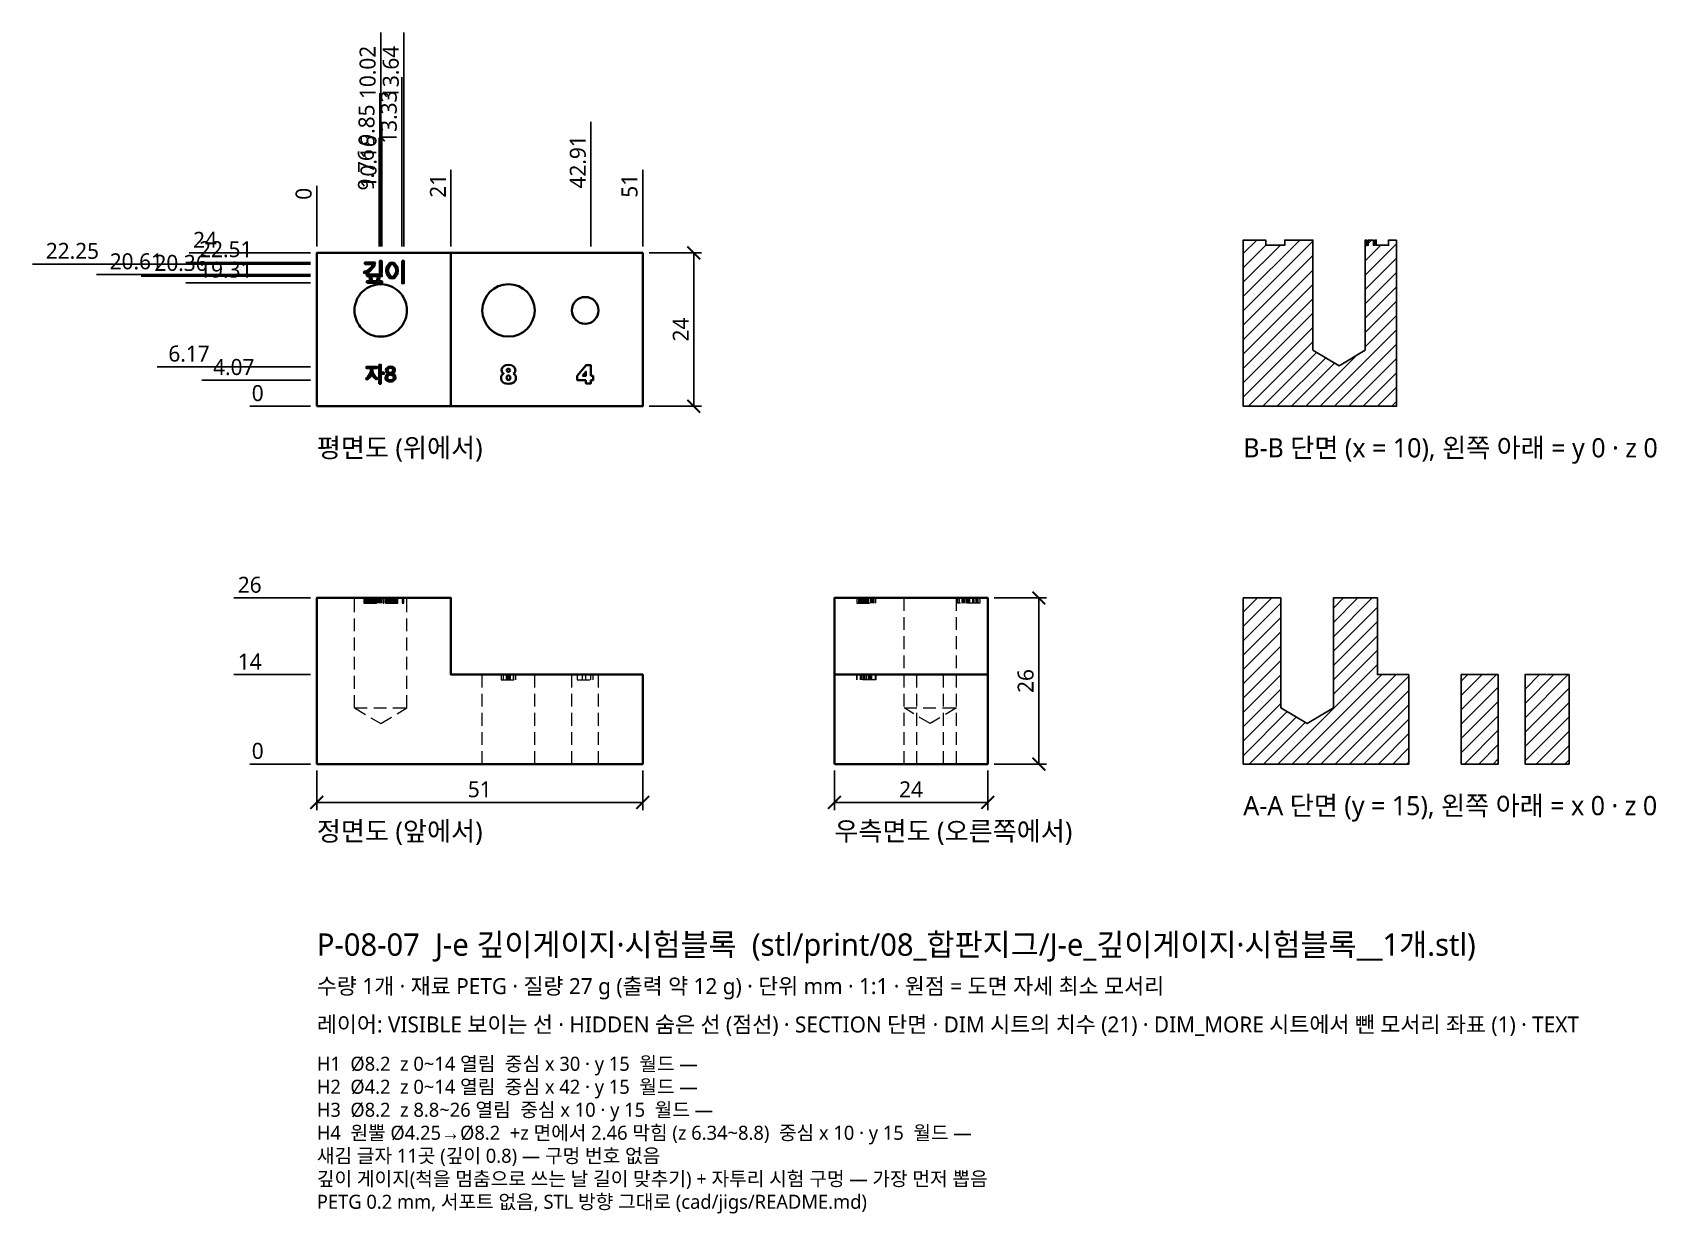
# Model space of a CAD drawing. Header units: millimetres. Extents: x -44 to 210, y -70 to 115.
import ezdxf

# ---------------------------------------------------------------- set-up
doc = ezdxf.new("R2010")
doc.units = ezdxf.units.MM
doc.linetypes.add('HIDDEN', pattern=[3, 2, -1])
for name, color, linetype, lineweight in [('DIM', 4, 'CONTINUOUS', 13), ('DIM_MORE', 3, 'CONTINUOUS', 13), ('HIDDEN', 8, 'HIDDEN', 18), ('SECTION', 5, 'CONTINUOUS', 25), ('TEXT', 7, 'CONTINUOUS', 18), ('VISIBLE', 7, 'CONTINUOUS', 35)]:
    doc.layers.add(name, color=color, linetype=linetype, lineweight=lineweight)
doc.styles.add('KR', font='malgun.ttf')
doc.dimstyles.new('TOCCATA', dxfattribs={"dimtxt": 2.5, "dimasz": 2, "dimexe": 1.2, "dimexo": 1, "dimgap": 0.8, "dimtad": 1, "dimdsep": 46, "dimtxsty": 'KR', "dimblk": 'ARCHTICK', "dimcen": 2.5, "dimazin": 3, "dimtfac": 0.5, "dimtmove": 2, "dimatfit": 3})

# ---------------------------------------------------------------- blocks, each defined once
blk = doc.blocks.new('_ARCHTICK')
at = {"color": 0, "linetype": 'BYBLOCK', "const_width": 0.15}
blk.add_lwpolyline([(-0.5, -0.5), (0.5, 0.5)], dxfattribs=at)

msp = doc.modelspace()

# ---------------------------------------------------------------- hatches: boundary and pattern name
at = {"layer": 'SECTION'}
h = msp.add_hatch(dxfattribs=at)
h.set_pattern_fill('ANSI31', scale=0.5)
h.paths.add_polyline_path([(169, 82), (167.748, 82), (167.748, 81.2), (165.812, 81.2), (165.812, 82), (165.608, 82), (165.608, 81.2), (165.356, 81.2), (165.356, 82), (164.56, 82), (164.56, 81.2), (164.308, 81.2), (164.308, 82), (164.096, 82), (164.096, 64.8), (160, 62.336), (155.904, 64.8), (155.904, 82), (151.486, 82), (151.486, 81.2), (148.514, 81.2), (148.514, 82), (145, 82), (145, 56), (169, 56)])
h = msp.add_hatch(dxfattribs=at)
h.set_pattern_fill('ANSI31', scale=0.5)
h.paths.add_polyline_path([(170.9, 14), (166, 14), (166, 26), (159.1, 26), (159.1, 8.8), (155, 6.336), (150.9, 8.8), (150.9, 26), (145, 26), (145, 0), (170.9, 0)])
h.paths.add_polyline_path([(184.9, 14), (179.1, 14), (179.1, 0), (184.9, 0)])
h.paths.add_polyline_path([(196, 14), (189.1, 14), (189.1, 0), (196, 0)])

# ---------------------------------------------------------------- linework, layer by layer
at = {"layer": 'HIDDEN'}
for points in [[(5.902, 8.8), (5.9, 26)], [(7.362, 26), (7.362, 25.2), (10.505, 25.2), (10.505, 26)], [(7.514, 25.2), (7.514, 26)], [(7.534, 25.2), (7.534, 26)], [(7.676, 25.2), (7.676, 26)], [(7.771, 25.2), (7.771, 26)], [(7.818, 25.2), (7.818, 26)], [(7.846, 25.2), (7.846, 26)], [(7.854, 25.2), (7.854, 26)], [(7.857, 25.2), (7.857, 26)], [(7.993, 25.2), (7.993, 26)], [(8.157, 25.2), (8.157, 26)], [(8.246, 25.2), (8.246, 26)], [(8.348, 25.2), (8.348, 26)], [(8.362, 25.2), (8.362, 26)], [(8.415, 25.2), (8.415, 26)], [(8.458, 25.2), (8.458, 26)], [(8.558, 25.2), (8.558, 26)], [(8.594, 25.2), (8.594, 26)], [(8.636, 25.2), (8.636, 26)], [(8.646, 25.2), (8.646, 26)], [(8.727, 25.2), (8.727, 26)], [(8.773, 25.2), (8.773, 26)], [(8.881, 25.2), (8.881, 26)], [(9, 25.2), (9, 26)], [(9.114, 25.2), (9.114, 26)], [(9.198, 25.2), (9.198, 26)], [(9.342, 25.2), (9.342, 26)], [(9.394, 25.2), (9.394, 26)], [(9.413, 25.2), (9.413, 26)], [(9.498, 25.2), (9.498, 26)], [(9.526, 25.2), (9.526, 26)], [(9.682, 25.2), (9.682, 26)], [(9.764, 25.2), (9.764, 26)], [(9.818, 25.2), (9.818, 26)], [(9.854, 25.2), (9.854, 26)], [(10.022, 25.2), (10.022, 26)], [(10.158, 25.2), (10.158, 26)], [(10.186, 25.2), (10.186, 26)], [(10.222, 25.2), (10.222, 26)], [(10.729, 26), (10.729, 25.2), (12.682, 25.2), (12.682, 26)], [(10.768, 25.2), (10.768, 26)], [(10.794, 25.2), (10.794, 26)], [(10.829, 25.2), (10.829, 26)], [(10.858, 25.2), (10.858, 26)], [(10.878, 25.2), (10.878, 26)], [(10.894, 25.2), (10.894, 26)], [(10.919, 25.2), (10.919, 26)], [(11.001, 25.2), (11.001, 26)], [(11.083, 25.2), (11.083, 26)], [(11.11, 25.2), (11.11, 26)], [(11.115, 25.2), (11.115, 26)], [(11.168, 25.2), (11.168, 26)], [(11.175, 25.2), (11.175, 26)], [(11.182, 25.2), (11.182, 26)], [(11.197, 25.2), (11.197, 26)], [(11.205, 25.2), (11.205, 26)], [(11.239, 25.2), (11.239, 26)], [(11.38, 25.2), (11.38, 26)], [(11.453, 25.2), (11.453, 26)], [(11.518, 25.2), (11.518, 26)], [(11.52, 25.2), (11.52, 26)], [(11.569, 25.2), (11.569, 26)], [(11.77, 25.2), (11.77, 26)], [(11.778, 25.2), (11.778, 26)], [(11.819, 25.2), (11.819, 26)], [(11.867, 25.2), (11.867, 26)], [(11.871, 25.2), (11.871, 26)], [(11.875, 25.2), (11.875, 26)], [(11.924, 25.2), (11.924, 26)], [(11.941, 25.2), (11.941, 26)], [(11.95, 25.2), (11.95, 26)], [(12.035, 25.2), (12.035, 26)], [(12.041, 25.2), (12.041, 26)], [(12.118, 25.2), (12.118, 26)], [(12.181, 25.2), (12.181, 26)], [(12.188, 25.2), (12.188, 26)], [(12.196, 25.2), (12.196, 26)], [(12.232, 25.2), (12.232, 26)], [(12.286, 25.2), (12.286, 26)], [(12.324, 25.2), (12.324, 26)], [(12.363, 25.2), (12.363, 26)], [(12.394, 25.2), (12.394, 26)], [(12.641, 25.2), (12.641, 26)], [(13.334, 26), (13.334, 25.2), (13.638, 25.2), (13.638, 26)], [(14.098, 8.8), (14.1, 26)], [(84.514, 26), (84.514, 25.2), (87.486, 25.2), (87.486, 26)], [(84.851, 25.2), (84.851, 26)], [(84.882, 25.2), (84.882, 26)], [(84.887, 25.2), (84.887, 26)], [(85.075, 25.2), (85.075, 26)], [(85.141, 25.2), (85.141, 26)], [(85.156, 25.2), (85.156, 26)], [(85.212, 25.2), (85.212, 26)], [(85.237, 25.2), (85.237, 26)], [(85.333, 25.2), (85.333, 26)], [(85.405, 25.2), (85.405, 26)], [(85.473, 25.2), (85.473, 26)], [(85.476, 25.2), (85.476, 26)], [(85.486, 25.2), (85.486, 26)], [(85.5, 25.2), (85.5, 26)], [(85.56, 25.2), (85.56, 26)], [(85.572, 25.2), (85.572, 26)], [(85.575, 25.2), (85.575, 26)], [(85.609, 25.2), (85.609, 26)], [(85.803, 25.2), (85.803, 26)], [(85.82, 25.2), (85.82, 26)], [(85.879, 25.2), (85.879, 26)], [(85.925, 25.2), (85.925, 26)], [(85.979, 25.2), (85.979, 26)], [(86.061, 25.2), (86.061, 26)], [(86.081, 25.2), (86.081, 26)], [(86.098, 25.2), (86.098, 26)], [(86.115, 25.2), (86.115, 26)], [(86.197, 25.2), (86.197, 26)], [(86.251, 25.2), (86.251, 26)], [(86.264, 25.2), (86.264, 26)], [(86.279, 25.2), (86.279, 26)], [(86.301, 25.2), (86.301, 26)], [(86.345, 25.2), (86.345, 26)], [(86.36, 25.2), (86.36, 26)], [(86.644, 25.2), (86.644, 26)], [(86.649, 25.2), (86.649, 26)], [(86.656, 25.2), (86.656, 26)], [(86.879, 25.2), (86.879, 26)], [(86.903, 25.2), (86.903, 26)], [(86.92, 25.2), (86.92, 26)], [(86.93, 25.2), (86.93, 26)], [(86.955, 25.2), (86.955, 26)], [(86.993, 25.2), (86.993, 26)], [(87.173, 25.2), (87.173, 26)], [(87.186, 25.2), (87.186, 26)], [(87.191, 25.2), (87.191, 26)], [(87.217, 25.2), (87.217, 26)], [(91.904, 0), (91.904, 26)], [(100.096, 0), (100.096, 26)], [(103.748, 26), (103.748, 25.2), (100.252, 25.2), (100.252, 26)], [(100.308, 25.2), (100.308, 26)], [(100.56, 25.2), (100.56, 26)], [(101.012, 25.2), (101.012, 26)], [(101.074, 25.2), (101.074, 26)], [(101.164, 25.2), (101.164, 26)], [(101.18, 25.2), (101.18, 26)], [(101.22, 25.2), (101.22, 26)], [(101.228, 25.2), (101.228, 26)], [(101.276, 25.2), (101.276, 26)], [(101.326, 25.2), (101.326, 26)], [(101.356, 25.2), (101.356, 26)], [(101.608, 25.2), (101.608, 26)], [(101.724, 25.2), (101.724, 26)], [(101.776, 25.2), (101.776, 26)], [(101.812, 25.2), (101.812, 26)], [(101.84, 25.2), (101.84, 26)], [(102.006, 25.2), (102.006, 26)], [(102.032, 25.2), (102.032, 26)], [(102.179, 25.2), (102.179, 26)], [(102.657, 25.2), (102.657, 26)], [(102.773, 25.2), (102.773, 26)], [(102.815, 25.2), (102.815, 26)], [(102.861, 25.2), (102.861, 26)], [(103.17, 25.2), (103.17, 26)], [(103.22, 25.2), (103.22, 26)], [(103.252, 25.2), (103.252, 26)], [(103.422, 25.2), (103.422, 26)], [(103.484, 25.2), (103.484, 26)], [(103.512, 25.2), (103.512, 26)], [(25.9, 0), (25.9, 14)], [(28.829, 14), (28.829, 13.2), (31.171, 13.2), (31.171, 14)], [(28.912, 13.2), (28.912, 14)], [(29.226, 13.2), (29.226, 14)], [(29.702, 13.2), (29.702, 14)], [(29.725, 13.2), (29.725, 14)], [(29.726, 13.2), (29.726, 14)], [(29.744, 13.2), (29.744, 14)], [(29.761, 13.2), (29.761, 14)], [(29.791, 13.2), (29.791, 14)], [(29.796, 13.2), (29.796, 14)], [(29.813, 13.2), (29.813, 14)], [(29.885, 13.2), (29.885, 14)], [(29.892, 13.2), (29.892, 14)], [(29.895, 13.2), (29.895, 14)], [(29.992, 13.2), (29.992, 14)], [(30.002, 13.2), (30.002, 14)], [(30.093, 13.2), (30.093, 14)], [(30.101, 13.2), (30.101, 14)], [(30.105, 13.2), (30.105, 14)], [(30.172, 13.2), (30.172, 14)], [(30.175, 13.2), (30.175, 14)], [(30.199, 13.2), (30.199, 14)], [(30.224, 13.2), (30.224, 14)], [(30.242, 13.2), (30.242, 14)], [(30.268, 13.2), (30.268, 14)], [(30.292, 13.2), (30.292, 14)], [(30.777, 13.2), (30.777, 14)], [(31.082, 13.2), (31.082, 14)], [(34.1, 0), (34.1, 14)], [(39.9, 0), (39.9, 14)], [(40.752, 14), (40.752, 13.2), (43.248, 13.2), (43.248, 14)], [(41.591, 13.2), (41.591, 14)], [(42.129, 13.2), (42.129, 14)], [(42.907, 13.2), (42.907, 14)], [(44.1, 0), (44.1, 14)], [(87.466, 14), (87.466, 13.2), (84.534, 13.2), (84.534, 14)], [(84.557, 13.2), (84.557, 14)], [(85.065, 13.2), (85.065, 14)], [(85.119, 13.2), (85.119, 14)], [(85.141, 13.2), (85.141, 14)], [(85.142, 13.2), (85.142, 14)], [(85.212, 13.2), (85.212, 14)], [(85.214, 13.2), (85.214, 14)], [(85.324, 13.2), (85.324, 14)], [(85.326, 13.2), (85.326, 14)], [(85.609, 13.2), (85.609, 14)], [(85.614, 13.2), (85.614, 14)], [(85.721, 13.2), (85.721, 14)], [(85.725, 13.2), (85.725, 14)], [(85.772, 13.2), (85.772, 14)], [(85.793, 13.2), (85.793, 14)], [(85.816, 13.2), (85.816, 14)], [(86.107, 13.2), (86.107, 14)], [(86.384, 13.2), (86.384, 14)], [(86.401, 13.2), (86.401, 14)], [(86.404, 13.2), (86.404, 14)], [(86.452, 13.2), (86.452, 14)], [(86.528, 13.2), (86.528, 14)], [(86.532, 13.2), (86.532, 14)], [(86.735, 13.2), (86.735, 14)], [(86.739, 13.2), (86.739, 14)], [(86.816, 13.2), (86.816, 14)], [(86.867, 13.2), (86.867, 14)], [(86.885, 13.2), (86.885, 14)], [(87.443, 13.2), (87.443, 14)], [(93.907, 0), (93.907, 14)], [(98.093, 0), (98.093, 14)], [(5.902, 8.8), (14.098, 8.8)], [(5.902, 8.8), (10, 6.336), (14.098, 8.8)], [(91.905, 8.8), (100.095, 8.8), (96, 6.336), (91.905, 8.8)]]:
    msp.add_lwpolyline(points, dxfattribs=at)
at = {"layer": 'SECTION'}
for points in [[(169, 82), (167.748, 82), (167.748, 81.2), (165.812, 81.2), (165.812, 82), (165.608, 82), (165.608, 81.2), (165.356, 81.2), (165.356, 82), (164.56, 82), (164.56, 81.2), (164.308, 81.2), (164.308, 82), (164.096, 82), (164.096, 64.8), (160, 62.336), (155.904, 64.8), (155.904, 82), (151.486, 82), (151.486, 81.2), (148.514, 81.2), (148.514, 82), (145, 82), (145, 56), (169, 56)], [(170.9, 14), (166, 14), (166, 26), (159.1, 26), (159.1, 8.8), (155, 6.336), (150.9, 8.8), (150.9, 26), (145, 26), (145, 0), (170.9, 0)], [(184.9, 14), (179.1, 14), (179.1, 0), (184.9, 0)], [(196, 14), (189.1, 14), (189.1, 0), (196, 0)]]:
    msp.add_lwpolyline(points, close=True, dxfattribs=at)
at = {"layer": 'VISIBLE'}
for points in [[(0, 56), (0, 80), (51, 80), (51, 56), (0, 56)], [(21, 56), (21, 80)], [(7.514, 76.776), (7.362, 77.032), (7.857, 77.179), (8.636, 77.815), (8.774, 78.252), (7.534, 78.252), (7.534, 78.512), (9.114, 78.512), (9, 77.861), (8.157, 77.006), (7.514, 76.776)], [(7.854, 76.356), (7.854, 76.608), (10.186, 76.608), (10.186, 76.356), (7.854, 76.356)], [(9.854, 76.812), (9.854, 78.748), (10.158, 78.748), (10.158, 76.812), (9.854, 76.812)], [(10.919, 76.725), (10.878, 77.252), (10.919, 77.774), (11.38, 78.422), (11.778, 78.484), (12.181, 78.422), (12.641, 77.773), (12.682, 77.248), (12.641, 76.724), (12.181, 76.074), (11.778, 76.012), (11.38, 76.074), (10.919, 76.725)], [(11.197, 76.84), (11.166, 77.248), (11.197, 77.657), (11.518, 78.17), (11.778, 78.22), (12.041, 78.17), (12.363, 77.657), (12.394, 77.248), (12.363, 76.84), (12.041, 76.326), (11.778, 76.276), (11.518, 76.326), (11.197, 76.84)], [(13.334, 78.748), (13.638, 78.748), (13.638, 75.252), (13.334, 75.252), (13.334, 78.748)], [(6.265, 72.688), (6.421, 72.999), (6.604, 73.296), (6.811, 73.575), (7.04, 73.837)], [(7.04, 73.837), (7.292, 74.077)], [(7.04, 73.837), (7.292, 74.077)], [(7.292, 74.077), (7.562, 74.296), (7.851, 74.491), (8.155, 74.66)], [(7.818, 75.308), (7.818, 75.56), (8.362, 75.56), (8.246, 76.18), (8.558, 76.228), (8.646, 75.56), (9.394, 75.56), (9.526, 76.22), (9.818, 76.164), (9.682, 75.56), (10.222, 75.56), (10.222, 75.308), (7.818, 75.308)], [(8.155, 74.66), (7.851, 74.49)], [(8.155, 74.66), (8.472, 74.804), (8.8, 74.92), (9.136, 75.007)], [(9.136, 75.007), (9.479, 75.067), (9.826, 75.096), (10.174, 75.096), (10.521, 75.067), (10.864, 75.007)], [(9.136, 75.007), (9.479, 75.065), (9.826, 75.095)], [(10.174, 75.095), (10.521, 75.065), (10.864, 75.007)], [(10.864, 75.007), (11.201, 74.92)], [(11.201, 74.92), (11.528, 74.804)], [(11.201, 74.92), (11.528, 74.804)], [(5.915, 71.348), (5.901, 71), (5.915, 70.652), (5.96, 70.307), (6.034, 69.967)], [(5.915, 71.348), (5.961, 71.693)], [(5.915, 71.348), (5.961, 71.693)], [(5.961, 71.693), (6.033, 72.033)], [(6.033, 72.033), (6.136, 72.365)], [(6.033, 72.033), (6.136, 72.365)], [(6.136, 72.365), (6.265, 72.688)], [(6.136, 72.365), (6.265, 72.688)], [(13.736, 72.689), (13.578, 72.999)], [(13.736, 72.689), (13.866, 72.366)], [(13.866, 72.366), (13.967, 72.033)], [(13.866, 72.366), (13.967, 72.033)], [(13.967, 72.033), (14.04, 71.693), (14.085, 71.348), (14.1, 71)], [(6.034, 69.967), (6.135, 69.634)], [(6.034, 69.967), (6.135, 69.634)], [(6.135, 69.634), (6.264, 69.311), (6.421, 69.001), (6.604, 68.704), (6.811, 68.425)], [(12.96, 68.163), (13.19, 68.425), (13.396, 68.704)], [(13.396, 68.704), (13.579, 69), (13.736, 69.311)], [(13.396, 68.704), (13.578, 69.001)], [(13.736, 69.311), (13.866, 69.634)], [(13.736, 69.311), (13.866, 69.634)], [(13.866, 69.634), (13.967, 69.967)], [(13.967, 69.967), (14.041, 70.307)], [(13.967, 69.967), (14.041, 70.307)], [(14.041, 70.307), (14.085, 70.652)], [(14.041, 70.307), (14.085, 70.652)], [(14.085, 70.652), (14.1, 71)], [(14.085, 70.652), (14.1, 71)], [(6.811, 68.425), (7.041, 68.164)], [(6.811, 68.425), (7.041, 68.164)], [(7.041, 68.164), (7.292, 67.923)], [(7.041, 68.164), (7.292, 67.923)], [(7.292, 67.923), (7.562, 67.704)], [(7.292, 67.923), (7.562, 67.704)], [(7.562, 67.704), (7.851, 67.509), (8.154, 67.34), (8.471, 67.196), (8.8, 67.08), (9.137, 66.994)], [(9.137, 66.994), (9.479, 66.933), (9.826, 66.904), (10.174, 66.904), (10.521, 66.933), (10.864, 66.992)], [(9.137, 66.994), (9.479, 66.935), (9.826, 66.905)], [(10.174, 66.905), (10.521, 66.935), (10.864, 66.992)], [(10.864, 66.992), (11.2, 67.08), (11.529, 67.196)], [(11.529, 67.196), (11.846, 67.339)], [(11.529, 67.196), (11.846, 67.339)], [(11.846, 67.339), (12.15, 67.509), (12.438, 67.704), (12.708, 67.923)], [(11.846, 67.339), (12.149, 67.51)], [(12.708, 67.923), (12.96, 68.163)], [(12.708, 67.923), (12.96, 68.163)], [(7.846, 60.14), (7.676, 60.333), (7.993, 60.56), (8.415, 61.25), (8.458, 61.649), (8.458, 61.955), (7.771, 61.955), (7.771, 62.173), (9.413, 62.173), (9.413, 61.955), (8.727, 61.955), (8.727, 61.656), (8.772, 61.252), (9.198, 60.608), (9.498, 60.405), (9.342, 60.211), (8.881, 60.575), (8.594, 61.115), (8.348, 60.572), (7.846, 60.14)], [(9.764, 59.514), (9.764, 62.486), (10.022, 62.486), (10.022, 61.279), (10.505, 61.279), (10.505, 61.061), (10.022, 61.061), (10.022, 59.514), (9.764, 59.514)], [(10.768, 60.211), (10.729, 60.476), (10.858, 60.879), (11.239, 61.081), (10.894, 61.264), (10.794, 61.642), (10.829, 61.879), (11.205, 62.186), (11.515, 62.217), (11.819, 62.191), (12.196, 61.903), (12.232, 61.656), (12.118, 61.301), (11.77, 61.098), (12.188, 60.925), (12.324, 60.5), (12.286, 60.237), (11.871, 59.887), (11.525, 59.851), (11.182, 59.882), (10.768, 60.211)], [(11.083, 61.649), (11.17, 61.93), (11.518, 61.993), (11.875, 61.92), (11.95, 61.646), (11.867, 61.36), (11.569, 61.197), (11.175, 61.345), (11.083, 61.649)], [(30.777, 61.107), (30.86, 61.172), (30.971, 61.303), (31.053, 61.478), (31.082, 61.673), (31.012, 61.988), (30.799, 62.245), (30.444, 62.413), (29.956, 62.466), (29.571, 62.423), (29.254, 62.285), (28.999, 62.019), (28.912, 61.685), (28.943, 61.466), (29.032, 61.282), (29.15, 61.157), (29.226, 61.107), (29.103, 61.038), (28.949, 60.877), (28.858, 60.674), (28.829, 60.441), (28.86, 60.193), (28.955, 59.968), (29.116, 59.775), (29.333, 59.64), (29.623, 59.56), (30.018, 59.534), (30.248, 59.546), (30.463, 59.581), (30.658, 59.642), (30.821, 59.731), (30.958, 59.858), (31.07, 60.026), (31.146, 60.223), (31.171, 60.435), (31.142, 60.652), (31.055, 60.851), (30.903, 61.026)], [(30.777, 61.107), (30.903, 61.026)], [(30.777, 61.107), (30.903, 61.026)], [(40.806, 60.065), (40.789, 60.07), (40.769, 60.083), (40.756, 60.102), (40.752, 60.119), (40.752, 60.753), (40.759, 60.776), (42.146, 62.426), (42.166, 62.439), (42.183, 62.443), (42.853, 62.443), (42.87, 62.439), (42.889, 62.426), (42.902, 62.406), (42.907, 62.389)], [(41.591, 60.772), (42.129, 60.772), (42.129, 61.404), (41.591, 60.772)], [(42.907, 60.768), (42.907, 62.385)], [(11.11, 60.155), (11.001, 60.486), (11.115, 60.82), (11.453, 60.979), (11.941, 60.803), (12.035, 60.473), (11.924, 60.157), (11.521, 60.075), (11.11, 60.155)], [(29.702, 60.466), (29.725, 60.614), (29.791, 60.725), (29.885, 60.793), (29.992, 60.816), (30.102, 60.793), (30.199, 60.721), (30.268, 60.61), (30.292, 60.468), (30.268, 60.326), (30.2, 60.214), (30.105, 60.142), (30.002, 60.119), (29.894, 60.142), (29.796, 60.213), (29.726, 60.324), (29.702, 60.466)], [(40.806, 60.065), (42.129, 60.065)], [(40.806, 60.065), (42.129, 60.065)], [(42.129, 60.065), (42.129, 59.611), (42.139, 59.584), (42.16, 59.564), (42.183, 59.557), (42.853, 59.557), (42.87, 59.561), (42.889, 59.574), (42.902, 59.594), (42.907, 59.611)], [(42.907, 59.611), (42.907, 60.065), (43.2, 60.066), (43.222, 60.075), (43.235, 60.087), (43.248, 60.119), (43.248, 60.718), (43.241, 60.74), (43.222, 60.762), (43.194, 60.771), (42.907, 60.772)], [(42.907, 59.621), (42.907, 60.069)], [(42.907, 59.611), (42.907, 59.617)], [(0, 0), (0, 26), (21, 26), (21, 14), (51, 14), (51, 0), (0, 0)], [(81, 0), (81, 26), (105, 26), (105, 0), (81, 0)], [(81, 14), (105, 14)]]:
    msp.add_lwpolyline(points, dxfattribs=at)
for centre, radius in [((30, 71), 4.1), ((42, 71), 2.1), ((29.993, 61.634), 0.254)]:
    msp.add_circle(centre, radius, dxfattribs=at)
msp.add_arc((9.999, 70.999), 4.101, 24.33432, 68.1058, dxfattribs=at)

# ---------------------------------------------------------------- texts
at = {"layer": 'TEXT', "style": 'KR'}
for s, height, p in [('평면도 (위에서)', 3, (0, 48)), ('B-B 단면 (x = 10), 왼쪽 아래 = y 0 · z 0', 3, (145, 48)), ('A-A 단면 (y = 15), 왼쪽 아래 = x 0 · z 0', 3, (145, -8)), ('정면도 (앞에서)', 3, (0, -12)), ('우측면도 (오른쪽에서)', 3, (81, -12)), ('P-08-07  J-e 깊이게이지·시험블록  (stl/print/08_합판지그/J-e_깊이게이지·시험블록__1개.stl)', 3.5, (0, -30)), ('수량 1개 · 재료 PETG · 질량 27 g (출력 약 12 g) · 단위 mm · 1:1 · 원점 = 도면 자세 최소 모서리', 2.5, (0, -36)), ('레이어: VISIBLE 보이는 선 · HIDDEN 숨은 선 (점선) · SECTION 단면 · DIM 시트의 치수 (21) · DIM_MORE 시트에서 뺀 모서리 좌표 (1) · TEXT', 2.5, (0, -42)), ('H1  Ø8.2  z 0~14 열림  중심 x 30 · y 15  월드 —', 2.2, (0, -48)), ('H2  Ø4.2  z 0~14 열림  중심 x 42 · y 15  월드 —', 2.2, (0, -51.6)), ('H3  Ø8.2  z 8.8~26 열림  중심 x 10 · y 15  월드 —', 2.2, (0, -55.2)), ('H4  원뿔 Ø4.25→Ø8.2  +z 면에서 2.46 막힘 (z 6.34~8.8)  중심 x 10 · y 15  월드 —', 2.2, (0, -58.8)), ('새김 글자 11곳 (깊이 0.8) — 구멍 번호 없음', 2.2, (0, -62.4)), ('깊이 게이지(척을 멈춤으로 쓰는 날 길이 맞추기) + 자투리 시험 구멍 — 가장 먼저 뽑음', 2.2, (0, -66)), ('PETG 0.2 mm, 서포트 없음, STL 방향 그대로 (cad/jigs/README.md)', 2.2, (0, -69.6))]:
    msp.add_text(s, height=height, dxfattribs=at).set_placement(p)

# ---------------------------------------------------------------- dimensions: what is measured, and where the dimension line sits
at = {"layer": 'DIM'}
for feature_location, offset, dtype, origin in [((10.02, 80), (0, 22), 1, (0, 56)), ((13.64, 80), (0, 22), 1, (0, 56)), ((13.33, 80), (0, 15), 1, (0, 56)), ((9.85, 80), (0, 15), 1, (0, 56)), ((10.16, 80), (0, 8), 1, (0, 56)), ((42.91, 80), (0, 8), 1, (0, 56)), ((9.76, 80), (0, 8), 1, (0, 56)), ((21, 80), (0, 8), 1, (0, 56)), ((51, 80), (0, 8), 1, (0, 56)), ((0, 80), (0, 8), 1, (0, 56)), ((0, 78.51), (-8, 0), 0, (0, 56)), ((0, 80), (-15, 0), 0, (0, 56)), ((0, 76.61), (-22, 0), 0, (0, 56)), ((0, 76.36), (-15, 0), 0, (0, 56)), ((0, 75.31), (-8, 0), 0, (0, 56)), ((0, 62.17), (-15, 0), 0, (0, 56)), ((0, 60.07), (-8, 0), 0, (0, 56)), ((0, 56), (-8, 0), 0, (0, 56)), ((0, 26), (-8, 0), 0, (0, 0)), ((0, 14), (-8, 0), 0, (0, 0)), ((0, 0), (-8, 0), 0, (0, 0))]:
    msp.add_ordinate_dim(feature_location=feature_location, offset=offset, dtype=dtype, origin=origin, dimstyle='TOCCATA', dxfattribs=at).render()
for base, p1, p2 in [((59, 56), (51, 56), (51, 80)), ((113, 0), (105, 0), (105, 26))]:
    msp.add_linear_dim(base=base, p1=p1, p2=p2, angle=90, dimstyle='TOCCATA', dxfattribs=at).render()
for base, p1, p2 in [((0, -6), (0, 0), (51, 0)), ((81, -6), (81, 0), (105, 0))]:
    msp.add_linear_dim(base=base, p1=p1, p2=p2, dimstyle='TOCCATA', dxfattribs=at).render()
at = {"layer": 'DIM_MORE'}
msp.add_ordinate_dim(feature_location=(0, 78.25), offset=(-32, 0), dtype=0, origin=(0, 56), dimstyle='TOCCATA', dxfattribs=at).render()

doc.saveas('drawing.dxf')
